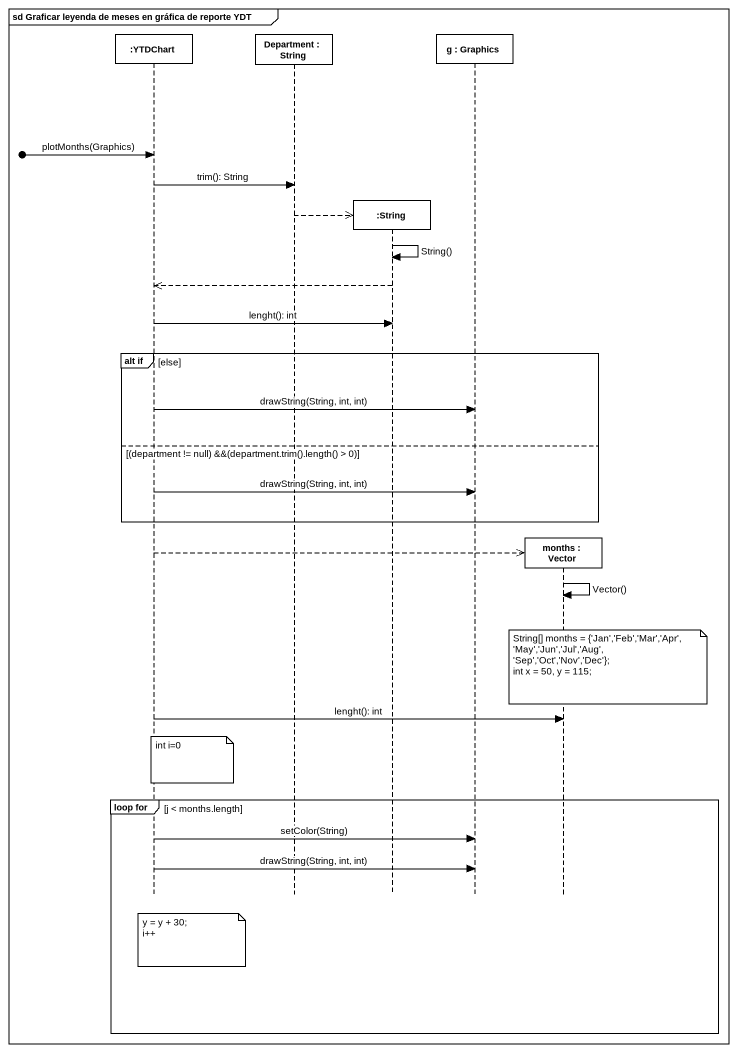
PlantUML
@startuml
mainframe sd Graficar leyenda de meses en gráfica de reporte YDT
hide footbox
participant ":YTDChart" as YTDChart
participant "Department : String" as Department
participant ":String" as String
participant "g : Graphics" as g
participant "months : Vector" as months

[o-> YTDChart : plotMonths(Graphics)
YTDChart -> Department : trim(): String
Department -->> String **
String -> String : String()
String -->> YTDChart
YTDChart -> String : lenght(): int
group alt if [else]
  YTDChart -> g : drawString(String, int, int)
else (department != null) &&(department.trim().length() > 0)
  YTDChart -> g : drawString(String, int, int)
end
YTDChart -->> months **
months -> months : Vector()
note over months
  String[] months = {'Jan','Feb','Mar','Apr',
  ~'May','Jun','Jul','Aug',
  ~'Sep','Oct','Nov','Dec'};
  int x = 50, y = 115;
end note
YTDChart -> months : lenght(): int
note over YTDChart : int i=0
group loop for [j < months.length]
  YTDChart -> g : setColor(String)
  YTDChart -> g : drawString(String, int, int)
  note over YTDChart
    y = y + 30;
    i++
  end note
end
@enduml
